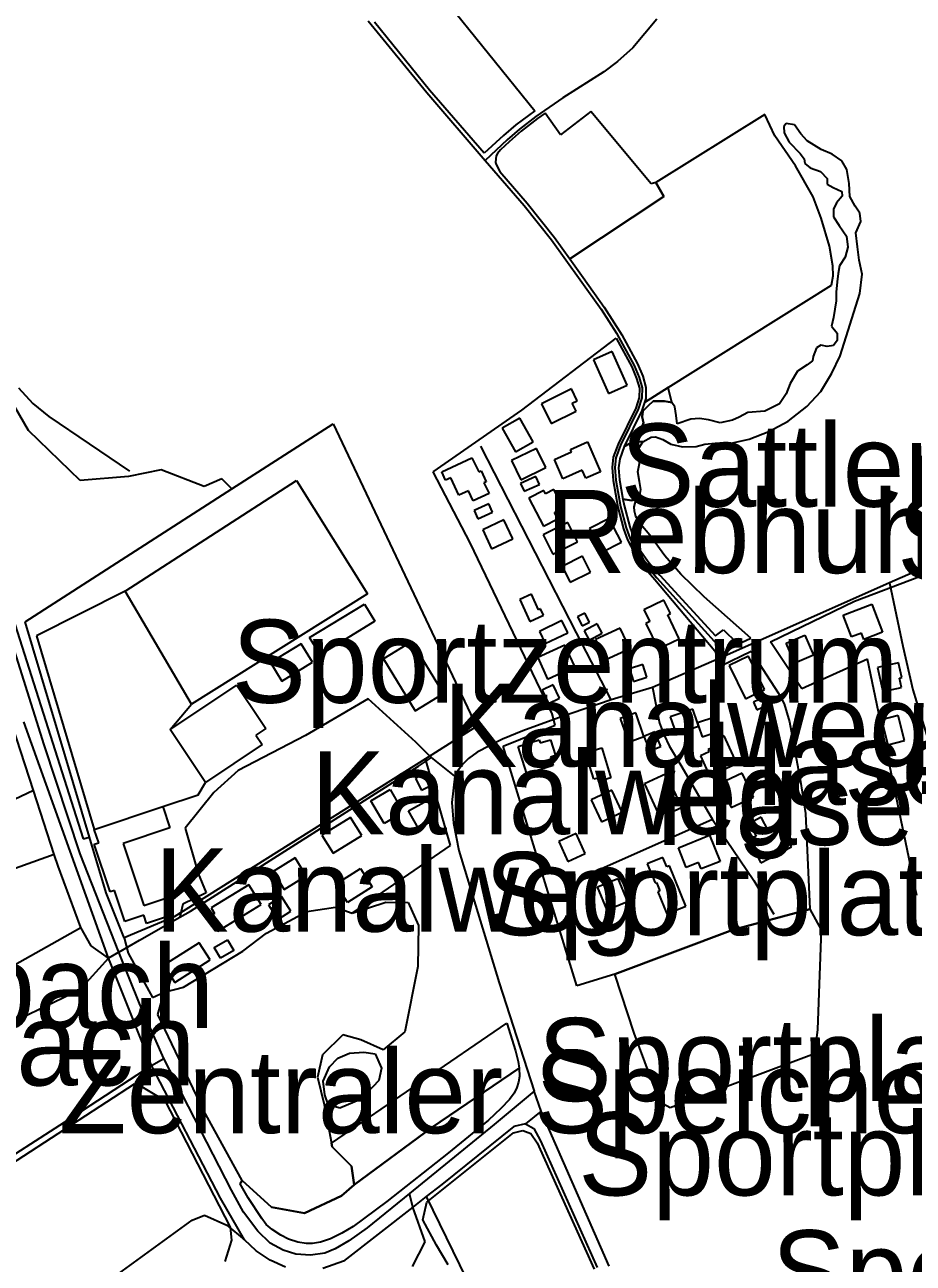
# Model space of a CAD drawing. Extents: x -3657 to 4700, y -7332 to 8131.
# Drawn here: x 2371 to 2836, y 590 to 1237 of the extents above; entities that cross this region are included whole.
import ezdxf

# ---------------------------------------------------------------- set-up
doc = ezdxf.new("R2010")
doc.units = 0
for name, color, linetype in [('OSM_BUILDING_DETACHED', 9, 'CONTINUOUS'), ('OSM_BUILDING_YES', 9, 'CONTINUOUS'), ('OSM_HIGHWAY_CYCLEWAY', 8, 'CONTINUOUS'), ('OSM_HIGHWAY_FOOTWAY', 8, 'CONTINUOUS'), ('OSM_HIGHWAY_PATH', 8, 'CONTINUOUS'), ('OSM_HIGHWAY_RESIDENTIAL', 8, 'CONTINUOUS'), ('OSM_HIGHWAY_SERVICE', 8, 'CONTINUOUS'), ('OSM_HIGHWAY_TRACK', 8, 'CONTINUOUS'), ('OSM_HIGHWAY_UNCLASSIFIED', 8, 'CONTINUOUS'), ('OSM_LABELS', 8, 'CONTINUOUS'), ('OSM_LANDUSE_FARMLAND', 3, 'CONTINUOUS'), ('OSM_LANDUSE_FOREST', 3, 'CONTINUOUS'), ('OSM_LANDUSE_GRASS', 3, 'CONTINUOUS'), ('OSM_LANDUSE_MEADOW', 3, 'CONTINUOUS'), ('OSM_LANDUSE_RESIDENTIAL', 3, 'CONTINUOUS'), ('OSM_LEISURE_PITCH', 3, 'CONTINUOUS'), ('OSM_LEISURE_SPORTS_CENTRE', 3, 'CONTINUOUS'), ('OSM_LEISURE_SWIMMING_POOL', 3, 'CONTINUOUS'), ('OSM_NATURAL_WATER', 4, 'CONTINUOUS'), ('OSM_WATERWAY_DRAIN', 4, 'CONTINUOUS')]:
    doc.layers.add(name, color=color, linetype=linetype)

msp = doc.modelspace()

# ---------------------------------------------------------------- linework, layer by layer
at = {"layer": 'OSM_BUILDING_DETACHED'}
for p, q in [((2678.432281, 1066.842377), (2668.640741, 1062.416819)), ((2668.640741, 1062.416819), (2676.581673, 1044.825782)), ((2686.373212, 1049.24022), (2678.432281, 1066.842377)), ((2676.581673, 1044.825782), (2686.373212, 1049.24022)), ((2657.18062, 1047.183114), (2641.450447, 1039.477306)), ((2660.191651, 1041.034035), (2657.18062, 1047.183114)), ((2641.450447, 1039.477306), (2646.55479, 1029.069461)), ((2646.55479, 1029.069461), (2659.728999, 1035.529886)), ((2657.643272, 1039.788652), (2660.191651, 1041.034035)), ((2659.728999, 1035.529886), (2657.643272, 1039.788652)), ((2630.164769, 1031.960529), (2620.919311, 1026.67877)), ((2637.233487, 1019.595653), (2630.164769, 1031.960529)), ((2620.919311, 1026.67877), (2627.988029, 1014.313894)), ((2638.970329, 1016.15973), (2625.856795, 1009.78826)), ((2627.988029, 1014.313894), (2637.233487, 1019.595653)), ((2643.839553, 1006.129947), (2638.970329, 1016.15973)), ((2656.725553, 1015.625994), (2665.508359, 1019.495578)), ((2665.508359, 1019.495578), (2672.387465, 1003.917168)), ((2589.360367, 1003.88381), (2605.181553, 1011.289392)), ((2605.181553, 1011.289392), (2608.685574, 1003.817093)), ((2625.856795, 1009.78826), (2630.726019, 999.769598)), ((2648.246125, 1010.422072), (2657.264049, 1014.39173)), ((2652.705788, 1000.303333), (2648.246125, 1010.422072)), ((2657.264049, 1014.39173), (2656.725553, 1015.625994)), ((2591.415756, 999.513849), (2589.360367, 1003.88381)), ((2608.685574, 1003.817093), (2609.959764, 1004.406426)), ((2609.959764, 1004.406426), (2612.614325, 998.746604)), ((2630.726019, 999.769598), (2643.839553, 1006.129947)), ((2662.853797, 1004.784489), (2652.705788, 1000.303333)), ((2664.727159, 1000.536843), (2662.853797, 1004.784489)), ((2672.387465, 1003.917168), (2664.727159, 1000.536843)), ((2594.062733, 1000.759232), (2591.415756, 999.513849)), ((2598.332785, 991.652368), (2594.062733, 1000.759232)), ((2612.614325, 998.746604), (2611.453903, 998.212869)), ((2611.453903, 998.212869), (2614.093295, 992.575286)), ((2603.376451, 994.02082), (2598.332785, 991.652368)), ((2605.864155, 988.716822), (2603.376451, 994.02082)), ((2614.093295, 992.575286), (2605.864155, 988.716822)), ((2642.792897, 994.098656), (2634.980902, 990.06228)), ((2634.980902, 990.06228), (2642.519857, 975.440148)), ((2643.680279, 992.375135), (2642.792897, 994.098656)), ((2648.018591, 994.610153), (2643.680279, 992.375135)), ((2652.948491, 985.03627), (2648.018591, 994.610153)), ((2648.412983, 982.701176), (2652.948491, 985.03627)), ((2621.874953, 978.809354), (2610.794055, 973.672148)), ((2626.49389, 968.846288), (2621.874953, 978.809354)), ((2655.246583, 977.419417), (2642.489519, 971.059067)), ((2642.519857, 975.440148), (2650.127071, 979.365328)), ((2650.127071, 979.365328), (2648.412983, 982.701176)), ((2660.297834, 967.289559), (2655.246583, 977.419417)), ((2676.983649, 979.598838), (2666.714288, 974.305959)), ((2683.384934, 967.200604), (2676.983649, 979.598838)), ((2610.794055, 973.672148), (2615.412992, 963.709083)), ((2642.489519, 971.059067), (2647.533185, 960.92921)), ((2666.714288, 974.305959), (2673.115574, 961.896606)), ((2615.412992, 963.709083), (2626.49389, 968.846288)), ((2647.533185, 960.92921), (2660.297834, 967.289559)), ((2673.115574, 961.896606), (2683.384934, 967.200604)), ((2663.035825, 959.750543), (2652.349318, 954.491023)), ((2667.116265, 951.455402), (2663.035825, 959.750543)), ((2652.349318, 954.491023), (2656.437343, 946.195882)), ((2656.437343, 946.195882), (2667.116265, 951.455402)), ((2636.315767, 939.935608), (2630.210276, 937.177973)), ((2639.994231, 931.785019), (2636.315767, 939.935608)), ((2630.210276, 937.177973), (2635.360125, 925.780493)), ((2641.093978, 932.285397), (2639.994231, 931.785019)), ((2642.557779, 929.027385), (2641.093978, 932.285397)), ((2705.54673, 936.933344), (2695.102927, 931.862856)), ((2695.102927, 931.862856), (2698.113958, 925.669298)), ((2708.990076, 929.839108), (2705.54673, 936.933344)), ((2635.360125, 925.780493), (2642.557779, 929.027385)), ((2698.113958, 925.669298), (2696.126829, 924.701903)), ((2707.51869, 929.127461), (2708.990076, 929.839108)), ((2713.555922, 916.706987), (2707.51869, 929.127461)), ((2696.126829, 924.701903), (2702.603959, 911.38075)), ((2653.669015, 913.37114), (2639.531579, 906.821758)), ((2658.87954, 902.129332), (2653.669015, 913.37114)), ((2702.603959, 911.38075), (2713.555922, 916.706987)), ((2639.531579, 906.821758), (2644.749688, 895.579951)), ((2644.749688, 895.579951), (2658.87954, 902.129332)), ((2736.999492, 866.02434), (2731.076027, 863.300064)), ((2731.076027, 863.300064), (2732.388139, 860.453474)), ((2743.666233, 851.535641), (2736.999492, 866.02434)), ((2729.202665, 857.640242), (2724.598897, 855.516419)), ((2724.598897, 855.516419), (2729.445368, 844.997379)), ((2732.388139, 860.453474), (2728.686922, 858.763311)), ((2728.686922, 858.763311), (2729.202665, 857.640242)), ((2729.445368, 844.997379), (2743.666233, 851.535641)), ((2706.714738, 846.120448), (2695.368383, 840.860928)), ((2713.116023, 832.332277), (2706.714738, 846.120448)), ((2746.411808, 846.454033), (2734.868258, 841.016601)), ((2752.29735, 833.944603), (2746.411808, 846.454033)), ((2678.356436, 837.647394), (2667.472734, 832.576906)), ((2683.741404, 826.083122), (2678.356436, 837.647394)), ((2695.368383, 840.860928), (2702.512946, 825.47155)), ((2734.868258, 841.016601), (2740.7538, 828.518291)), ((2667.472734, 832.576906), (2672.850118, 821.012633)), ((2707.571782, 825.160204), (2716.180145, 829.152102)), ((2714.428135, 832.93273), (2713.116023, 832.332277)), ((2716.180145, 829.152102), (2714.428135, 832.93273)), ((2740.7538, 828.518291), (2752.29735, 833.944603)), ((2672.850118, 821.012633), (2683.741404, 826.083122)), ((2702.512946, 825.47155), (2706.555464, 827.350744)), ((2706.555464, 827.350744), (2707.571782, 825.160204)), ((2756.46122, 823.436683), (2750.249546, 820.234269)), ((2760.003163, 816.575956), (2756.46122, 823.436683)), ((2750.249546, 820.234269), (2753.70806, 813.540334)), ((2766.123823, 819.733892), (2760.003163, 816.575956)), ((2772.22173, 807.913871), (2766.123823, 819.733892)), ((2659.660739, 814.874674), (2650.513879, 810.715983)), ((2650.513879, 810.715983), (2655.261752, 800.297019)), ((2664.401028, 804.455709), (2659.660739, 814.874674)), ((2713.070516, 807.457972), (2729.324017, 814.051831)), ((2729.324017, 814.051831), (2734.875843, 800.363736)), ((2753.70806, 813.540334), (2750.067519, 811.66114)), ((2750.067519, 811.66114), (2756.248855, 799.685447)), ((2655.261752, 800.297019), (2664.401028, 804.455709)), ((2717.234385, 797.216919), (2713.070516, 807.457972)), ((2756.248855, 799.685447), (2772.22173, 807.913871)), ((2723.688762, 799.841119), (2717.234385, 797.216919)), ((2725.091887, 796.394077), (2723.688762, 799.841119)), ((2734.875843, 800.363736), (2725.091887, 796.394077)), ((2670.809897, 787.053703), (2681.488819, 791.445902)), ((2681.488819, 791.445902), (2686.509732, 779.214461)), ((2675.830811, 774.83338), (2670.809897, 787.053703)), ((2686.509732, 779.214461), (2675.830811, 774.83338))]:
    msp.add_line(p, q, dxfattribs=at)
at = {"layer": 'OSM_BUILDING_YES'}
for p, q in [((2520.303846, 917.329679), (2548.988279, 934.820641)), ((2548.988279, 934.820641), (2554.487013, 925.802732)), ((2799.237582, 928.949549), (2814.224477, 934.753924)), ((2814.224477, 934.753924), (2819.89007, 920.15403)), ((2554.487013, 925.802732), (2525.802581, 908.31177)), ((2652.227967, 926.191915), (2640.418961, 920.532093)), ((2655.261752, 919.864923), (2652.227967, 926.191915)), ((2664.181078, 930.072618), (2660.411601, 928.160065)), ((2660.411601, 928.160065), (2662.770368, 923.512117)), ((2662.770368, 923.512117), (2666.54743, 925.42467)), ((2666.54743, 925.42467), (2664.181078, 930.072618)), ((2803.6214, 917.641025), (2799.237582, 928.949549)), ((2640.418961, 920.532093), (2643.452745, 914.205101)), ((2643.452745, 914.205101), (2655.261752, 919.864923)), ((2670.680962, 924.468393), (2663.763933, 920.743363)), ((2663.763933, 920.743363), (2666.372988, 915.906384)), ((2666.372988, 915.906384), (2673.290016, 919.642533)), ((2682.709917, 922.266734), (2669.831502, 916.284447)), ((2673.290016, 919.642533), (2670.680962, 924.468393)), ((2687.632233, 911.669857), (2682.709917, 922.266734)), ((2808.854679, 919.664772), (2803.6214, 917.641025)), ((2810.128868, 916.373403), (2808.854679, 919.664772)), ((2819.89007, 920.15403), (2810.128868, 916.373403)), ((2515.904858, 914.093907), (2499.840969, 904.197558)), ((2521.835907, 904.475545), (2515.904858, 914.093907)), ((2525.802581, 908.31177), (2520.303846, 917.329679)), ((2669.831502, 916.284447), (2674.753817, 905.68757)), ((2769.529247, 914.360774), (2779.199435, 918.486106)), ((2773.981325, 903.94181), (2769.529247, 914.360774)), ((2779.199435, 918.486106), (2783.651514, 908.078261)), ((2674.753817, 905.68757), (2687.632233, 911.669857)), ((2749.741387, 907.577884), (2739.676807, 902.696427)), ((2758.182892, 890.186997), (2749.741387, 907.577884)), ((2783.651514, 908.078261), (2773.981325, 903.94181)), ((2499.840969, 904.197558), (2505.772018, 894.568077)), ((2505.772018, 894.568077), (2521.835907, 904.475545)), ((2694.465832, 903.252401), (2687.45779, 900.939547)), ((2687.45779, 900.939547), (2689.657284, 894.29009)), ((2696.657742, 896.602945), (2694.465832, 903.252401)), ((2739.676807, 902.696427), (2748.118312, 885.30554)), ((2828.248146, 904.141961), (2817.182417, 901.74015)), ((2817.182417, 901.74015), (2819.927992, 889.086168)), ((2829.939481, 896.369435), (2828.248146, 904.141961)), ((2689.657284, 894.29009), (2696.657742, 896.602945)), ((2828.619785, 896.080328), (2829.939481, 896.369435)), ((2829.68161, 891.198871), (2828.619785, 896.080328)), ((2447.44751, 869.260112), (2482.184343, 892.455374)), ((2482.184343, 892.455374), (2494.569769, 873.90806)), ((2647.601446, 892.588808), (2641.860008, 889.90901)), ((2641.860008, 889.90901), (2645.121327, 882.90373)), ((2650.870348, 885.572408), (2647.601446, 892.588808)), ((2748.118312, 885.30554), (2758.182892, 890.186997)), ((2819.927992, 889.086168), (2829.68161, 891.198871)), ((2645.121327, 882.90373), (2650.870348, 885.572408)), ((2758.21323, 886.328533), (2752.320104, 883.637616)), ((2752.320104, 883.637616), (2754.147959, 879.623479)), ((2754.147959, 879.623479), (2760.04867, 882.314397)), ((2760.04867, 882.314397), (2758.21323, 886.328533)), ((2494.569769, 873.90806), (2497.368435, 869.716011)), ((2690.779784, 877.899958), (2682.588566, 874.986651)), ((2682.588566, 874.986651), (2686.957216, 862.710731)), ((2695.042251, 865.679635), (2690.779784, 877.899958)), ((2720.601886, 879.945945), (2708.868725, 875.898449)), ((2708.868725, 875.898449), (2711.940431, 867.002855)), ((2723.127512, 872.718274), (2720.601886, 879.945945)), ((2732.084761, 875.65382), (2723.127512, 872.718274)), ((2734.466282, 868.392792), (2732.084761, 875.65382)), ((2827.937184, 876.565619), (2819.215053, 874.308362)), ((2819.215053, 874.308362), (2822.590138, 861.231838)), ((2831.312269, 863.477976), (2827.937184, 876.565619)), ((2465.89292, 841.650412), (2447.44751, 869.260112)), ((2497.368435, 869.716011), (2492.264092, 866.302327)), ((2700.83678, 868.003609), (2695.042251, 865.679635)), ((2703.878149, 860.442354), (2700.83678, 868.003609)), ((2711.940431, 867.002855), (2723.673593, 871.05035)), ((2723.673593, 871.05035), (2723.127512, 872.718274)), ((2723.127512, 872.718274), (2723.673593, 871.05035)), ((2723.673593, 871.05035), (2725.509033, 865.457246)), ((2725.509033, 865.457246), (2734.466282, 868.392792)), ((2495.510242, 861.443109), (2465.89292, 841.650412)), ((2492.264092, 866.302327), (2495.510242, 861.443109)), ((2629.360816, 860.364518), (2640.381038, 863.867158)), ((2640.381038, 863.867158), (2640.889197, 862.277071)), ((2640.889197, 862.277071), (2646.183151, 863.956114)), ((2646.183151, 863.956114), (2648.814959, 855.683212)), ((2686.957216, 862.710731), (2695.042251, 865.679635)), ((2695.042251, 865.679635), (2698.08362, 858.11838)), ((2822.590138, 861.231838), (2831.312269, 863.477976)), ((2633.881155, 846.164926), (2629.360816, 860.364518)), ((2648.814959, 855.683212), (2646.190736, 854.84925)), ((2646.190736, 854.84925), (2647.571108, 850.523767)), ((2664.598224, 857.095387), (2673.062482, 859.686229)), ((2668.837937, 843.251619), (2664.598224, 857.095387)), ((2673.062482, 859.686229), (2677.855862, 844.052222)), ((2698.08362, 858.11838), (2703.878149, 860.442354)), ((2647.571108, 850.523767), (2633.881155, 846.164926)), ((2581.070551, 846.565228), (2575.602154, 843.685279)), ((2575.602154, 843.685279), (2578.848303, 837.513961)), ((2584.3167, 840.393909), (2581.070551, 846.565228)), ((2670.999509, 843.918788), (2668.837937, 843.251619)), ((2671.553175, 842.12855), (2670.999509, 843.918788)), ((2677.855862, 844.052222), (2671.553175, 842.12855)), ((2552.393702, 831.998692), (2562.458282, 837.847545)), ((2562.458282, 837.847545), (2567.828081, 828.596127)), ((2578.848303, 837.513961), (2584.3167, 840.393909)), ((2407.750439, 817.042975), (2443.564266, 829.007549)), ((2443.564266, 829.007549), (2447.280652, 817.876937)), ((2559.272809, 820.156433), (2552.393702, 831.998692)), ((2567.828081, 828.596127), (2564.10411, 826.438946)), ((2572.029873, 826.805889), (2581.768321, 832.165485)), ((2581.768321, 832.165485), (2586.895417, 822.84735)), ((2541.631351, 823.336607), (2526.705131, 814.08519)), ((2547.524478, 813.829441), (2541.631351, 823.336607)), ((2565.613418, 823.836985), (2559.272809, 820.156433)), ((2564.10411, 826.438946), (2565.613418, 823.836985)), ((2577.156968, 817.487754), (2572.029873, 826.805889)), ((2586.895417, 822.84735), (2577.156968, 817.487754)), ((2410.056116, 810.148889), (2407.750439, 817.042975)), ((2447.280652, 817.876937), (2422.805595, 809.69299)), ((2407.651841, 809.348286), (2410.056116, 810.148889)), ((2415.97958, 784.451742), (2407.651841, 809.348286)), ((2422.805595, 809.69299), (2433.636206, 777.290788)), ((2526.705131, 814.08519), (2532.590673, 804.578023)), ((2532.590673, 804.578023), (2547.524478, 813.829441)), ((2705.015818, 802.46532), (2696.817015, 799.118352)), ((2707.0257, 797.539384), (2705.015818, 802.46532)), ((2512.726969, 802.165093), (2501.206172, 795.026379)), ((2518.475991, 792.891437), (2512.726969, 802.165093)), ((2534.054475, 788.510356), (2546.872214, 796.627586)), ((2546.872214, 796.627586), (2552.970121, 786.998105)), ((2696.817015, 799.118352), (2700.920209, 789.08857)), ((2708.375735, 798.095359), (2707.0257, 797.539384)), ((2716.976514, 777.057279), (2708.375735, 798.095359)), ((2501.206172, 795.026379), (2506.94761, 785.752722)), ((2506.94761, 785.752722), (2518.475991, 792.891437)), ((2418.239749, 785.207867), (2415.97958, 784.451742)), ((2423.677808, 768.940049), (2418.239749, 785.207867)), ((2488.524953, 788.165652), (2468.896367, 776.034286)), ((2494.941407, 777.802285), (2488.524953, 788.165652)), ((2540.144797, 778.891995), (2534.054475, 788.510356)), ((2552.970121, 786.998105), (2540.144797, 778.891995)), ((2700.920209, 789.08857), (2701.633148, 789.377677)), ((2701.633148, 789.377677), (2703.453419, 784.92988)), ((2703.453419, 784.92988), (2702.429517, 784.518459)), ((2702.429517, 784.518459), (2707.124298, 773.032023)), ((2433.636206, 777.290788), (2445.627239, 781.304925)), ((2445.627239, 781.304925), (2448.585179, 772.453809)), ((2472.377635, 763.847322), (2494.941407, 777.802285)), ((2505.635498, 781.972095), (2498.832236, 777.635493)), ((2498.832236, 777.635493), (2503.70146, 770.007521)), ((2510.504722, 774.344123), (2505.635498, 781.972095)), ((2707.124298, 773.032023), (2716.976514, 777.057279)), ((2433.628622, 772.264778), (2423.677808, 768.940049)), ((2435.077254, 767.939295), (2433.628622, 772.264778)), ((2448.585179, 772.453809), (2435.077254, 767.939295)), ((2470.655962, 773.187696), (2467.720775, 771.375218)), ((2467.720775, 771.375218), (2472.377635, 763.847322)), ((2468.896367, 776.034286), (2470.655962, 773.187696)), ((2503.70146, 770.007521), (2510.504722, 774.344123)), ((2462.639186, 757.842796), (2444.140685, 746.156209)), ((2468.319948, 748.847126), (2462.639186, 757.842796)), ((2470.428428, 755.407627), (2477.413717, 759.466242)), ((2477.413717, 759.466242), (2480.659866, 753.873137)), ((2473.682162, 749.814522), (2470.428428, 755.407627)), ((2480.659866, 753.873137), (2473.682162, 749.814522)), ((2444.140685, 746.156209), (2449.813862, 737.171659)), ((2449.813862, 737.171659), (2468.319948, 748.847126))]:
    msp.add_line(p, q, dxfattribs=at)
at = {"layer": 'OSM_HIGHWAY_CYCLEWAY'}
for p, q in [((2415.221134, 749.725566), (2370.973386, 873.352085)), ((2417.906033, 743.076109), (2415.221134, 749.725566)), ((2437.602879, 693.672203), (2417.906033, 743.076109)), ((2473.765591, 624.353286), (2437.602879, 693.672203)), ((2641.382187, 669.932087), (2633.145462, 663.227033)), ((2627.047555, 661.892693), (2589.38312, 631.50312)), ((2633.145462, 663.227033), (2627.047555, 661.892693)), ((2633.145462, 663.227033), (2637.529281, 660.836342)), ((2637.529281, 660.836342), (2641.086393, 654.375916)), ((2641.086393, 654.375916), (2670.635455, 588.226055)), ((2589.38312, 631.50312), (2581.298084, 625.209487)), ((2486.287537, 602.681395), (2473.765591, 624.353286)), ((2581.298084, 625.209487), (2574.221782, 619.705338)), ((2574.221782, 619.705338), (2537.937719, 591.495185)), ((2492.355106, 596.888139), (2486.287537, 602.681395)), ((2499.613435, 592.006682), (2492.355106, 596.888139)), ((2507.7819, 588.337249), (2499.613435, 592.006682)), ((2537.937719, 591.495185), (2527.296719, 587.747916))]:
    msp.add_line(p, q, dxfattribs=at)
at = {"layer": 'OSM_HIGHWAY_FOOTWAY'}
for p, q in [((2455.244336, 817.754622), (2462.077936, 794.1257)), ((2462.077936, 794.1257), (2466.173545, 783.984723)), ((2466.173545, 783.984723), (2454.099083, 777.969077)), ((2454.099083, 777.969077), (2452.51393, 771.186187))]:
    msp.add_line(p, q, dxfattribs=at)
at = {"layer": 'OSM_HIGHWAY_PATH'}
for p, q in [((2581.298084, 625.209487), (2625.386558, 535.130477)), ((2458.953138, 612.922448), (2465.316501, 615.557767)), ((2465.316501, 615.557767), (2477.072416, 610.298247)), ((2389.919371, 562.851372), (2458.953138, 612.922448)), ((2477.072416, 610.298247), (2486.287537, 602.681395))]:
    msp.add_line(p, q, dxfattribs=at)
at = {"layer": 'OSM_HIGHWAY_RESIDENTIAL'}
for p, q in [((2659.804844, 919.70925), (2609.754983, 1017.371754)), ((2868.726417, 965.721711), (2823.462351, 945.840058)), ((2823.462351, 945.840058), (2738.410202, 908.1005)), ((2823.462351, 945.840058), (2830.402133, 912.826284)), ((2677.924122, 884.693968), (2659.804844, 919.70925)), ((2830.402133, 912.826284), (2835.59749, 889.964607)), ((2738.410202, 908.1005), (2699.608097, 891.243349)), ((2699.608097, 891.243349), (2677.924122, 884.693968)), ((2699.608097, 891.243349), (2703.248639, 872.551482)), ((2835.59749, 889.964607), (2852.108862, 835.890515)), ((2677.924122, 884.693968), (2650.49871, 875.309116)), ((2650.49871, 875.309116), (2631.734752, 868.526226)), ((2631.734752, 868.526226), (2621.063415, 864.200743)), ((2703.248639, 872.551482), (2705.584653, 866.268969)), ((2621.063415, 864.200743), (2607.934713, 857.428972)), ((2705.584653, 866.268969), (2708.29989, 860.742581)), ((2708.29989, 860.742581), (2714.830111, 849.778761)), ((2577.149384, 850.123465), (2584.02849, 854.560143)), ((2596.156044, 844.964021), (2584.02849, 854.560143)), ((2603.300607, 854.159841), (2600.509525, 851.357729)), ((2607.934713, 857.428972), (2603.300607, 854.159841)), ((2458.050587, 774.433079), (2577.149384, 850.123465)), ((2598.112835, 848.144196), (2596.156044, 844.964021)), ((2600.509525, 851.357729), (2598.112835, 848.144196)), ((2714.830111, 849.778761), (2730.962261, 822.169061)), ((2596.156044, 844.964021), (2594.684659, 831.086894)), ((2594.684659, 831.086894), (2595.549287, 820.345464)), ((2730.962261, 822.169061), (2670.91608, 795.682429)), ((2730.962261, 822.169061), (2752.5173, 790.445148)), ((2595.549287, 820.345464), (2598.249356, 806.090274)), ((2598.249356, 806.090274), (2619.440341, 736.838074)), ((2752.5173, 790.445148), (2762.915596, 772.842991)), ((2619.440341, 736.838074), (2637.703724, 680.273215))]:
    msp.add_line(p, q, dxfattribs=at)
at = {"layer": 'OSM_HIGHWAY_SERVICE'}
for p, q in [((2550.891979, 885.31666), (2518.149859, 866.068818)), ((2575.784181, 862.73297), (2550.891979, 885.31666)), ((2518.149859, 866.068818), (2482.882114, 847.83285)), ((2581.411851, 857.150985), (2575.784181, 862.73297)), ((2584.02849, 854.560143), (2581.411851, 857.150985)), ((2482.882114, 847.83285), (2470.223648, 836.313055)), ((2470.223648, 836.313055), (2455.244336, 817.754622)), ((2434.174703, 691.448305), (2437.602879, 693.672203)), ((2437.602879, 693.672203), (2444.125516, 697.430592)), ((2397.519001, 667.608113), (2434.174703, 691.448305)), ((2304.03293, 607.38494), (2397.519001, 667.608113)), ((2574.221782, 619.705338), (2572.575954, 626.844053)), ((2580.714081, 601.536087), (2574.221782, 619.705338)), ((2574.009417, 588.726432), (2580.714081, 601.536087))]:
    msp.add_line(p, q, dxfattribs=at)
at = {"layer": 'OSM_HIGHWAY_TRACK'}
for p, q in [((2701.7545, 1240.317582), (2689.247723, 1225.47306)), ((2689.247723, 1225.47306), (2681.314376, 1218.356584)), ((2681.314376, 1218.356584), (2674.192567, 1212.863555)), ((2674.192567, 1212.863555), (2652.728542, 1199.331132)), ((2652.728542, 1199.331132), (2638.538014, 1189.623815)), ((2638.538014, 1189.623815), (2629.990326, 1183.007717)), ((2629.990326, 1183.007717), (2623.642132, 1177.370134)), ((2623.642132, 1177.370134), (2612.144089, 1166.595346)), ((2368.023031, 1047.70573), (2375.554401, 1039.566262)), ((2375.554401, 1039.566262), (2383.889724, 1032.850088)), ((2383.889724, 1032.850088), (2426.203434, 1004.172917)), ((2375.918455, 837.425005), (2358.223907, 891.599173)), ((2375.918455, 837.425005), (2339.118648, 820.123074)), ((2386.840079, 803.955332), (2375.918455, 837.425005)), ((2386.840079, 803.955332), (2362.000968, 795.081977)), ((2388.812039, 797.928567), (2386.840079, 803.955332)), ((2400.719644, 765.748755), (2388.812039, 797.928567)), ((2350.57877, 737.660916), (2400.719644, 765.748755)), ((2406.150118, 756.20823), (2400.719644, 765.748755)), ((2415.221134, 749.725566), (2406.150118, 756.20823)), ((2420.560595, 752.872382), (2415.221134, 749.725566)), ((2415.221134, 749.725566), (2400.059796, 733.024088)), ((2400.059796, 733.024088), (2349.509361, 709.005984))]:
    msp.add_line(p, q, dxfattribs=at)
at = {"layer": 'OSM_HIGHWAY_UNCLASSIFIED'}
for p, q in [((2550.998161, 1239.516979), (2581.518034, 1202.077647)), ((2581.518034, 1202.077647), (2612.144089, 1166.595346)), ((2612.144089, 1166.595346), (2632.455276, 1143.066499)), ((2632.455276, 1143.066499), (2646.706479, 1125.130758)), ((2646.706479, 1125.130758), (2661.700959, 1104.203873)), ((2661.700959, 1104.203873), (2672.698428, 1088.870092)), ((2672.698428, 1088.870092), (2680.715204, 1076.271707)), ((2680.715204, 1076.271707), (2689.968247, 1059.403437)), ((2689.968247, 1059.403437), (2692.600055, 1053.143162)), ((2692.600055, 1053.143162), (2694.116947, 1047.750208)), ((2694.033518, 1042.557405), (2692.122234, 1036.641835)), ((2694.116947, 1047.750208), (2694.033518, 1042.557405)), ((2692.122234, 1036.641835), (2682.869191, 1017.883251)), ((2682.869191, 1017.883251), (2680.464917, 1011.144839)), ((2680.464917, 1011.144839), (2679.85816, 1006.085469)), ((2679.85816, 1006.085469), (2680.373903, 999.536088)), ((2680.373903, 999.536088), (2682.778177, 985.814634)), ((2682.778177, 985.814634), (2685.743702, 974.628425)), ((2685.743702, 974.628425), (2687.844598, 968.901886)), ((2687.844598, 968.901886), (2691.303112, 962.174593)), ((2691.303112, 962.174593), (2696.058569, 955.380583)), ((2696.058569, 955.380583), (2701.815175, 948.519856)), ((2701.815175, 948.519856), (2738.410202, 908.1005)), ((2381.584048, 861.331914), (2355.812048, 942.715481)), ((2400.294914, 804.355633), (2381.584048, 861.331914)), ((2420.560595, 752.872382), (2400.294914, 804.355633)), ((2431.436712, 759.232732), (2452.51393, 771.186187)), ((2452.51393, 771.186187), (2458.050587, 774.433079)), ((2420.560595, 752.872382), (2431.436712, 759.232732)), ((2431.307776, 726.163361), (2420.560595, 752.872382)), ((2444.125516, 697.430592), (2431.307776, 726.163361)), ((2479.507028, 628.545335), (2444.125516, 697.430592)), ((2637.703724, 680.273215), (2616.785779, 662.83785)), ((2641.382187, 669.932087), (2637.703724, 680.273215)), ((2676.930558, 588.948822), (2641.382187, 669.932087)), ((2616.785779, 662.83785), (2572.575954, 626.844053)), ((2485.733871, 617.158974), (2479.507028, 628.545335)), ((2572.575954, 626.844053), (2550.323144, 608.941669)), ((2493.159059, 607.240387), (2485.733871, 617.158974)), ((2550.323144, 608.941669), (2540.819814, 602.169898)), ((2499.727202, 600.980113), (2493.159059, 607.240387)), ((2540.819814, 602.169898), (2533.728343, 597.911133)), ((2506.401528, 597.31068), (2499.727202, 600.980113)), ((2513.106192, 595.12014), (2506.401528, 597.31068)), ((2528.275115, 595.609398), (2520.705822, 594.575285)), ((2533.728343, 597.911133), (2528.275115, 595.609398)), ((2520.705822, 594.575285), (2513.106192, 595.12014))]:
    msp.add_line(p, q, dxfattribs=at)
at = {"layer": 'OSM_LANDUSE_FARMLAND'}
for p, q in [((2583.103186, 1260.599537), (2637.999518, 1192.5816)), ((2583.04251, 1203.356389), (2554.160882, 1238.794212)), ((2611.56767, 1170.309257), (2583.04251, 1203.356389)), ((2637.999518, 1192.5816), (2628.116964, 1185.264974)), ((2643.429992, 1191.225022), (2639.387474, 1188.456269)), ((2651.408845, 1180.016574), (2643.429992, 1191.225022)), ((2667.374136, 1192.214657), (2651.408845, 1180.016574)), ((2698.910327, 1154.286068), (2667.374136, 1192.214657)), ((2758.258737, 1190.635689), (2701.291848, 1155.042193)), ((2763.492015, 1179.505077), (2758.258737, 1190.635689)), ((2628.116964, 1185.264974), (2621.662588, 1179.538435)), ((2639.387474, 1188.456269), (2630.915631, 1181.895768)), ((2621.662588, 1179.538435), (2611.56767, 1170.309257)), ((2630.915631, 1181.895768), (2624.612943, 1176.302663)), ((2774.330211, 1163.793234), (2763.492015, 1179.505077)), ((2620.08502, 1172.066136), (2618.454361, 1170.253659)), ((2624.612943, 1176.302663), (2620.08502, 1172.066136)), ((2617.582148, 1167.451547), (2617.536641, 1165.572353)), ((2617.536641, 1165.572353), (2617.885526, 1164.393686)), ((2617.786928, 1169.074993), (2617.582148, 1167.451547)), ((2618.454361, 1170.253659), (2617.786928, 1169.074993)), ((2617.885526, 1164.393686), (2619.781641, 1160.80209)), ((2619.781641, 1160.80209), (2633.987337, 1144.334122)), ((2783.636345, 1147.569894), (2774.330211, 1163.793234)), ((2701.291848, 1155.042193), (2698.910327, 1154.286068)), ((2705.569484, 1147.725567), (2701.291848, 1155.042193)), ((2701.291848, 1155.042193), (2705.569484, 1147.725567)), ((2656.308407, 1115.156573), (2705.569484, 1147.725567)), ((2705.569484, 1147.725567), (2656.308407, 1115.156573)), ((2787.701616, 1136.383684), (2783.636345, 1147.569894)), ((2633.987337, 1144.334122), (2648.299216, 1126.331663)), ((2792.176448, 1121.739313), (2787.701616, 1136.383684)), ((2648.299216, 1126.331663), (2656.308407, 1115.156573)), ((2793.807107, 1111.564977), (2792.176448, 1121.739313)), ((2656.308407, 1115.156573), (2663.324034, 1105.3603)), ((2794.011888, 1106.283218), (2793.807107, 1111.564977)), ((2663.324034, 1105.3603), (2674.351841, 1089.982042)), ((2707.685549, 1047.905881), (2793.192766, 1101.40176)), ((2793.192766, 1101.40176), (2794.011888, 1106.283218)), ((2674.351841, 1089.982042), (2683.483532, 1075.504462)), ((2683.483532, 1075.504462), (2691.765764, 1060.270757)), ((2691.765764, 1060.270757), (2694.488586, 1053.799212)), ((2694.488586, 1053.799212), (2696.111661, 1048.005957)), ((2695.368383, 1040.200073), (2707.685549, 1047.905881)), ((2696.020647, 1042.223821), (2695.368383, 1040.200073)), ((2696.111661, 1048.005957), (2696.020647, 1042.223821)), ((2531.809474, 653.163892), (2623.331169, 715.855591)), ((2623.331169, 715.855591), (2627.859093, 701.355773)), ((2627.859093, 701.355773), (2629.383569, 695.873863)), ((2629.383569, 695.873863), (2629.846222, 692.260028)), ((2629.846222, 692.260028), (2584.278778, 661.347838)), ((2584.278778, 661.347838), (2629.846222, 692.260028)), ((2629.990326, 688.034621), (2629.542843, 684.943402)), ((2629.846222, 692.260028), (2629.990326, 688.034621)), ((2628.723721, 682.196887), (2627.244751, 679.294699)), ((2629.542843, 684.943402), (2628.723721, 682.196887)), ((2624.802555, 676.036688), (2620.327723, 671.255306)), ((2627.244751, 679.294699), (2624.802555, 676.036688)), ((2620.327723, 671.255306), (2613.873346, 665.106227)), ((2584.278778, 661.347838), (2543.535051, 631.458642)), ((2543.535051, 631.458642), (2584.278778, 661.347838)), ((2613.873346, 665.106227), (2592.864388, 648.071164)), ((2532.173528, 651.251339), (2531.809474, 653.163892)), ((2542.238108, 641.188198), (2532.173528, 651.251339)), ((2592.864388, 648.071164), (2560.622843, 622.74096)), ((2543.535051, 631.458642), (2542.238108, 641.188198)), ((2483.981861, 631.9479), (2485.104361, 633.727019)), ((2488.259497, 624.631274), (2483.981861, 631.9479)), ((2485.104361, 633.727019), (2500.364297, 619.772055)), ((2537.042752, 625.609789), (2543.535051, 631.458642)), ((2495.373722, 613.74529), (2488.259497, 624.631274)), ((2517.565855, 616.525163), (2537.042752, 625.609789)), ((2560.622843, 622.74096), (2543.026892, 609.619958)), ((2500.364297, 619.772055), (2517.565855, 616.525163)), ((2497.611138, 610.598474), (2495.373722, 613.74529)), ((2500.713182, 607.996512), (2497.611138, 610.598474)), ((2543.026892, 609.619958), (2537.179273, 606.117318)), ((2505.241106, 605.105444), (2500.713182, 607.996512)), ((2509.207779, 602.970502), (2505.241106, 605.105444)), ((2514.19077, 601.335936), (2509.207779, 602.970502)), ((2531.22547, 603.215131), (2526.037699, 601.380414)), ((2537.179273, 606.117318), (2531.22547, 603.215131)), ((2518.513913, 600.779962), (2514.19077, 601.335936)), ((2521.866245, 600.668767), (2518.513913, 600.779962)), ((2526.037699, 601.380414), (2521.866245, 600.668767))]:
    msp.add_line(p, q, dxfattribs=at)
at = {"layer": 'OSM_LANDUSE_FOREST'}
for p, q in [((2769.445817, 1185.954383), (2768.224719, 1184.330937)), ((2768.224719, 1184.330937), (2768.4295, 1181.072925)), ((2773.715869, 1185.14266), (2769.445817, 1185.954383)), ((2777.174384, 1180.461353), (2773.715869, 1185.14266)), ((2768.4295, 1181.072925), (2771.068892, 1176.191468)), ((2780.428118, 1176.80304), (2777.174384, 1180.461353)), ((2771.068892, 1176.191468), (2776.764823, 1170.298137)), ((2787.754707, 1172.333004), (2780.428118, 1176.80304)), ((2793.450638, 1169.886716), (2787.754707, 1172.333004)), ((2776.764823, 1170.298137), (2778.805043, 1167.451547)), ((2778.805043, 1167.451547), (2779.207019, 1165.005259)), ((2779.207019, 1165.005259), (2782.058777, 1162.77024)), ((2798.532227, 1166.428554), (2793.450638, 1169.886716)), ((2801.126113, 1161.802845), (2798.532227, 1166.428554)), ((2782.058777, 1162.77024), (2787.345146, 1160.735373)), ((2787.345146, 1160.735373), (2790.803661, 1157.07706)), ((2802.400302, 1154.630772), (2801.126113, 1161.802845)), ((2790.803661, 1157.07706), (2790.803661, 1154.23047)), ((2790.803661, 1154.23047), (2794.057395, 1152.395754)), ((2794.057395, 1152.395754), (2798.532227, 1150.360887)), ((2802.809863, 1147.725567), (2802.400302, 1154.630772)), ((2798.737007, 1147.925718), (2795.688054, 1144.467556)), ((2798.532227, 1150.360887), (2798.737007, 1147.925718)), ((2805.449256, 1142.632839), (2802.809863, 1147.725567)), ((2795.688054, 1144.467556), (2794.262175, 1141.209544)), ((2794.262175, 1141.209544), (2794.262175, 1137.13981)), ((2807.891452, 1138.974526), (2805.449256, 1142.632839)), ((2808.452702, 1134.749119), (2807.891452, 1138.974526)), ((2794.262175, 1137.13981), (2797.113933, 1132.669774)), ((2797.113933, 1132.669774), (2800.974423, 1126.976594)), ((2805.805725, 1128.855788), (2808.452702, 1134.749119)), ((2800.974423, 1126.976594), (2801.740454, 1121.327891)), ((2806.822043, 1121.539162), (2805.805725, 1128.855788)), ((2801.740454, 1121.327891), (2800.314575, 1116.046132)), ((2807.686672, 1114.56724), (2806.822043, 1121.539162)), ((2800.314575, 1116.046132), (2797.265622, 1111.564977)), ((2809.11255, 1107.250614), (2807.686672, 1114.56724)), ((2796.65128, 1107.495242), (2796.09003, 1103.180879)), ((2797.265622, 1111.564977), (2796.65128, 1107.495242)), ((2808.043141, 1097.131875), (2809.11255, 1107.250614)), ((2796.09003, 1103.180879), (2795.634963, 1097.732328)), ((2795.634963, 1097.732328), (2795.634963, 1093.262292)), ((2797.720689, 1064.529523), (2808.043141, 1097.131875)), ((2795.634963, 1093.262292), (2794.209084, 1084.511251)), ((2794.209084, 1084.511251), (2793.192766, 1080.041215)), ((2793.192766, 1080.041215), (2796.044523, 1076.382902)), ((2796.044523, 1076.382902), (2796.044523, 1072.513319)), ((2785.312511, 1068.599257), (2783.636345, 1064.173699)), ((2787.549927, 1070.022552), (2785.312511, 1068.599257)), ((2790.95535, 1069.466578), (2787.549927, 1070.022552)), ((2794.209084, 1069.866879), (2790.95535, 1069.466578)), ((2796.044523, 1072.513319), (2794.209084, 1069.866879)), ((2373.385245, 1025.466745), (2351.76953, 1062.639209)), ((2783.226784, 1061.938681), (2780.428118, 1059.859336)), ((2783.636345, 1064.173699), (2783.226784, 1061.938681)), ((2793.397546, 1055.433778), (2797.720689, 1064.529523)), ((2775.293437, 1056.445652), (2771.478453, 1050.096421)), ((2780.428118, 1059.859336), (2775.293437, 1056.445652)), ((2787.496836, 1045.871014), (2793.397546, 1055.433778)), ((2771.478453, 1050.096421), (2769.392726, 1044.64787)), ((2769.392726, 1044.64787), (2765.934212, 1039.366111)), ((2780.223337, 1038.087369), (2787.496836, 1045.871014)), ((2694.579599, 1035.6522), (2694.177623, 1032.59434)), ((2697.431357, 1038.49879), (2694.579599, 1035.6522)), ((2699.873553, 1040.733809), (2697.431357, 1038.49879)), ((2705.76668, 1040.733809), (2699.873553, 1040.733809)), ((2709.634755, 1040.122236), (2705.76668, 1040.733809)), ((2711.265414, 1037.887218), (2709.634755, 1040.122236)), ((2711.872171, 1033.417182), (2711.265414, 1037.887218)), ((2758.258737, 1035.6522), (2749.460762, 1034.884955)), ((2765.934212, 1039.366111), (2758.258737, 1035.6522)), ((2770.409044, 1030.414919), (2780.223337, 1038.087369)), ((2694.78438, 1029.547599), (2693.768062, 1026.500858)), ((2694.177623, 1032.59434), (2694.78438, 1029.547599)), ((2712.486513, 1028.936027), (2711.872171, 1033.417182)), ((2719.555231, 1031.426793), (2712.486513, 1028.936027)), ((2724.07557, 1031.782617), (2719.555231, 1031.426793)), ((2728.906871, 1031.026491), (2724.07557, 1031.782617)), ((2734.860674, 1029.547599), (2728.906871, 1031.026491)), ((2741.322635, 1030.815221), (2734.860674, 1029.547599)), ((2744.826656, 1032.394189), (2741.322635, 1030.815221)), ((2749.460762, 1034.884955), (2744.826656, 1032.394189)), ((2760.443062, 1024.92189), (2770.409044, 1030.414919)), ((2400.340421, 999.324818), (2373.385245, 1025.466745)), ((2692.137403, 1023.854419), (2691.735426, 1020.807678)), ((2693.768062, 1026.500858), (2692.137403, 1023.854419)), ((2750.067519, 1021.052306), (2760.443062, 1024.92189)), ((2684.704631, 1017.104887), (2682.414123, 1010.688939)), ((2687.662571, 1018.77281), (2684.704631, 1017.104887)), ((2690.461237, 1017.193843), (2687.662571, 1018.77281)), ((2691.46997, 1014.84763), (2690.461237, 1017.193843)), ((2691.735426, 1020.807678), (2692.751744, 1019.784684)), ((2692.751744, 1019.784684), (2694.579599, 1019.584533)), ((2694.579599, 1019.584533), (2698.857236, 1022.019702)), ((2698.857236, 1022.019702), (2701.094652, 1022.230973)), ((2701.094652, 1022.230973), (2704.955142, 1020.807678)), ((2704.955142, 1020.807678), (2709.225194, 1018.361389)), ((2709.225194, 1018.361389), (2715.330686, 1016.938094)), ((2715.330686, 1016.938094), (2722.399404, 1017.193843)), ((2722.399404, 1017.193843), (2726.874236, 1018.416987)), ((2726.874236, 1018.416987), (2732.365386, 1018.817288)), ((2732.365386, 1018.817288), (2740.708293, 1018.817288)), ((2740.708293, 1018.817288), (2750.067519, 1021.052306)), ((2682.414123, 1010.688939), (2681.860458, 1006.040991)), ((2692.296676, 1012.923957), (2691.46997, 1014.84763)), ((2692.698653, 1008.242651), (2692.296676, 1012.923957)), ((2442.638962, 1005.017998), (2425.558755, 1001.415282)), ((2465.179981, 996.189121), (2442.638962, 1005.017998)), ((2681.860458, 1006.040991), (2682.353448, 999.791837)), ((2691.940207, 1003.917168), (2692.698653, 1008.242651)), ((2692.698653, 998.891158), (2691.940207, 1003.917168)), ((2425.558755, 1001.415282), (2400.340421, 999.324818)), ((2474.470946, 1000.247736), (2465.179981, 996.189121)), ((2479.635964, 994.965977), (2474.470946, 1000.247736)), ((2682.353448, 999.791837), (2684.128212, 989.673098)), ((2693.51019, 994.610153), (2692.698653, 998.891158)), ((2343.858937, 994.054178), (2401.849728, 812.161517)), ((2371.678741, 925.580342), (2479.635964, 994.965977)), ((2691.075578, 989.528545), (2692.903433, 991.563412)), ((2692.903433, 991.563412), (2693.51019, 994.610153)), ((2684.128212, 989.673098), (2688.678888, 988.872495)), ((2688.678888, 988.872495), (2691.075578, 989.528545)), ((2405.232398, 813.051077), (2371.678741, 925.580342)), ((2401.849728, 812.161517), (2405.232398, 813.051077)), ((2518.862798, 774.266286), (2533.796603, 776.534663)), ((2533.796603, 776.534663), (2542.56424, 773.287771)), ((2542.56424, 773.287771), (2560.09193, 779.136624)), ((2560.09193, 779.136624), (2571.779585, 778.814159)), ((2571.779585, 778.814159), (2577.293489, 766.805107)), ((2497.770411, 762.902165), (2518.862798, 774.266286)), ((2741.489493, 764.592328), (2781.747814, 775.433833)), ((2781.747814, 775.433833), (2787.701616, 764.581208)), ((2577.293489, 766.805107), (2576.967357, 745.377844)), ((2679.880913, 741.385946), (2741.489493, 764.592328)), ((2787.701616, 764.581208), (2785.873761, 712.508624)), ((2485.430493, 753.495074), (2497.770411, 762.902165)), ((2454.34937, 734.692012), (2485.430493, 753.495074)), ((2576.967357, 745.377844), (2570.156511, 711.296599)), ((2690.006169, 710.540474), (2679.880913, 741.385946)), ((2440.962796, 720.392344), (2444.208945, 732.067812)), ((2444.208945, 732.067812), (2454.34937, 734.692012)), ((2464.982785, 670.07664), (2440.962796, 720.392344)), ((2785.873761, 712.508624), (2784.243102, 699.899119)), ((2537.695016, 709.673153), (2526.978172, 699.287547)), ((2547.107333, 707.082312), (2537.695016, 709.673153)), ((2558.794987, 701.889509), (2547.107333, 707.082312)), ((2570.156511, 711.296599), (2558.794987, 701.889509)), ((2703.430666, 674.535557), (2690.006169, 710.540474)), ((2526.978172, 699.287547), (2524.384286, 687.61208)), ((2784.243102, 699.899119), (2708.770127, 671.62225)), ((2524.384286, 687.61208), (2527.956568, 673.323532)), ((2527.956568, 673.323532), (2531.809474, 653.163892)), ((2708.770127, 671.62225), (2703.430666, 674.535557)), ((2485.104361, 633.727019), (2464.982785, 670.07664)), ((2581.624216, 622.396255), (2626.888282, 658.501248)), ((2626.888282, 658.501248), (2631.772675, 659.746631)), ((2631.772675, 659.746631), (2635.883453, 658.167663)), ((2635.883453, 658.167663), (2639.29646, 653.319565)), ((2531.809474, 653.163892), (2532.173528, 651.251339)), ((2532.173528, 651.251339), (2542.238108, 641.188198)), ((2639.29646, 653.319565), (2669.01238, 587.303137)), ((2542.238108, 641.188198), (2543.535051, 631.458642)), ((2500.364297, 619.772055), (2485.104361, 633.727019)), ((2543.535051, 631.458642), (2537.042752, 625.609789)), ((2537.042752, 625.609789), (2517.565855, 616.525163)), ((2579.538489, 613.111479), (2581.624216, 622.396255)), ((2517.565855, 616.525163), (2500.364297, 619.772055)), ((2586.660299, 599.890402), (2579.538489, 613.111479)), ((2592.76579, 589.515916), (2586.660299, 599.890402))]:
    msp.add_line(p, q, dxfattribs=at)
at = {"layer": 'OSM_LANDUSE_GRASS'}
for p, q in [((2423.852251, 941.559053), (2377.549114, 918.252597)), ((2458.634591, 882.44783), (2423.852251, 941.559053)), ((2377.549114, 918.252597), (2407.750439, 817.042975)), ((2447.44751, 869.260112), (2458.634591, 882.44783)), ((2465.89292, 841.650412), (2447.44751, 869.260112)), ((2461.994507, 835.167748), (2465.89292, 841.650412)), ((2443.564266, 829.007549), (2461.994507, 835.167748)), ((2407.750439, 817.042975), (2443.564266, 829.007549))]:
    msp.add_line(p, q, dxfattribs=at)
at = {"layer": 'OSM_LANDUSE_MEADOW'}
for p, q in [((2707.685549, 1047.905881), (2695.368383, 1040.200073)), ((2709.634755, 1040.122236), (2707.685549, 1047.905881)), ((2693.972842, 1035.88571), (2684.704631, 1017.104887)), ((2695.368383, 1040.200073), (2693.972842, 1035.88571)), ((2694.177623, 1032.59434), (2694.579599, 1035.6522)), ((2694.579599, 1035.6522), (2697.431357, 1038.49879)), ((2697.431357, 1038.49879), (2699.873553, 1040.733809)), ((2699.873553, 1040.733809), (2705.76668, 1040.733809)), ((2705.76668, 1040.733809), (2709.634755, 1040.122236)), ((2693.768062, 1026.500858), (2694.78438, 1029.547599)), ((2694.78438, 1029.547599), (2694.177623, 1032.59434)), ((2691.735426, 1020.807678), (2692.137403, 1023.854419)), ((2692.137403, 1023.854419), (2693.768062, 1026.500858)), ((2684.704631, 1017.104887), (2687.662571, 1018.77281)), ((2687.662571, 1018.77281), (2690.461237, 1017.193843)), ((2690.461237, 1017.193843), (2691.46997, 1014.84763)), ((2691.46997, 1014.84763), (2694.579599, 1019.584533)), ((2692.751744, 1019.784684), (2691.735426, 1020.807678)), ((2694.579599, 1019.584533), (2692.751744, 1019.784684)), ((2684.128212, 989.673098), (2684.727384, 986.237175)), ((2688.678888, 988.872495), (2684.128212, 989.673098)), ((2684.727384, 986.237175), (2687.647402, 975.228877)), ((2691.075578, 989.528545), (2688.678888, 988.872495)), ((2690.05926, 985.570005), (2691.075578, 989.528545)), ((2690.104767, 983.379465), (2690.05926, 985.570005)), ((2690.870798, 980.488397), (2690.104767, 983.379465)), ((2693.419177, 976.418663), (2690.870798, 980.488397)), ((2687.647402, 975.228877), (2689.672453, 969.702489)), ((2698.098789, 970.825558), (2693.419177, 976.418663)), ((2705.925954, 960.03965), (2698.098789, 970.825558)), ((2689.672453, 969.702489), (2693.0172, 963.208706)), ((2693.0172, 963.208706), (2697.643722, 956.592608)), ((2714.367459, 950.488006), (2705.925954, 960.03965)), ((2697.643722, 956.592608), (2703.316899, 949.831956)), ((2703.316899, 949.831956), (2732.456399, 918.130282)), ((2726.517766, 938.634627), (2714.367459, 950.488006)), ((2750.985239, 917.029453), (2726.517766, 938.634627)), ((2732.456399, 918.130282), (2736.749205, 921.399413)), ((2736.749205, 921.399413), (2743.560051, 914.68324)), ((2743.560051, 914.68324), (2744.887332, 914.483089)), ((2744.887332, 914.483089), (2746.10843, 914.783315)), ((2746.10843, 914.783315), (2750.985239, 917.029453))]:
    msp.add_line(p, q, dxfattribs=at)
at = {"layer": 'OSM_LANDUSE_RESIDENTIAL'}
for p, q in [((2631.264516, 1036.119219), (2680.533177, 1073.769821)), ((2680.533177, 1073.769821), (2688.678888, 1058.780745)), ((2688.678888, 1058.780745), (2691.250021, 1052.676144)), ((2691.250021, 1052.676144), (2692.691068, 1047.561177)), ((2692.615224, 1042.790915), (2690.794953, 1037.175571)), ((2692.691068, 1047.561177), (2692.615224, 1042.790915)), ((2584.87795, 1003.983885), (2631.264516, 1036.119219)), ((2690.794953, 1037.175571), (2681.557079, 1018.439226)), ((2681.557079, 1018.439226), (2679.069376, 1011.478423)), ((2679.069376, 1011.478423), (2678.424697, 1006.118828)), ((2604.203158, 966.755824), (2584.87795, 1003.983885)), ((2678.424697, 1006.118828), (2678.955609, 999.358176)), ((2678.955609, 999.358176), (2681.382637, 985.503288)), ((2681.382637, 985.503288), (2684.386083, 974.194764)), ((2684.386083, 974.194764), (2686.54007, 968.323672)), ((2647.131209, 877.466298), (2604.203158, 966.755824)), ((2686.54007, 968.323672), (2690.082014, 961.440706)), ((2690.082014, 961.440706), (2694.928485, 954.513262)), ((2694.928485, 954.513262), (2700.738182, 947.585818)), ((2700.738182, 947.585818), (2732.16819, 910.413354)), ((2805.198968, 936.243936), (2844.205853, 951.166295)), ((2761.178755, 915.005705), (2805.198968, 936.243936)), ((2777.682543, 890.553941), (2761.178755, 915.005705)), ((2732.16819, 910.413354), (2735.368833, 902.551873)), ((2735.368833, 902.551873), (2751.10659, 910.146487)), ((2751.10659, 910.146487), (2765.327455, 888.452356)), ((2811.911217, 905.943318), (2777.682543, 890.553941)), ((2837.743892, 782.472472), (2811.911217, 905.943318)), ((2765.327455, 888.452356), (2768.323317, 882.625742)), ((2768.323317, 882.625742), (2771.220581, 873.196413)), ((2648.754284, 871.572967), (2647.131209, 877.466298)), ((2621.49573, 860.586908), (2648.754284, 871.572967)), ((2771.220581, 873.196413), (2776.916512, 842.072953)), ((2660.032378, 735.314703), (2621.49573, 860.586908)), ((2580.843017, 854.015288), (2449.41947, 771.364099)), ((2594.032395, 808.714475), (2580.843017, 854.015288)), ((2776.916512, 842.072953), (2779.563489, 825.393714)), ((2779.563489, 825.393714), (2781.747814, 775.433833)), ((2542.56424, 773.287771), (2594.032395, 808.714475)), ((2518.862798, 774.266286), (2533.796603, 776.534663)), ((2533.796603, 776.534663), (2542.56424, 773.287771)), ((2449.41947, 771.364099), (2423.298585, 760.36692)), ((2497.770411, 762.902165), (2518.862798, 774.266286)), ((2781.747814, 775.433833), (2741.489493, 764.592328)), ((2741.489493, 764.592328), (2679.880913, 741.385946)), ((2423.298585, 760.36692), (2425.391897, 752.372005)), ((2485.430493, 753.495074), (2497.770411, 762.902165)), ((2425.391897, 752.372005), (2438.156545, 729.25458)), ((2454.34937, 734.692012), (2485.430493, 753.495074)), ((2679.880913, 741.385946), (2660.032378, 735.314703)), ((2438.156545, 729.25458), (2444.208945, 732.067812)), ((2444.208945, 732.067812), (2454.34937, 734.692012))]:
    msp.add_line(p, q, dxfattribs=at)
at = {"layer": 'OSM_LEISURE_PITCH'}
for p, q in [((2423.852251, 941.559053), (2513.386817, 999.424893)), ((2513.386817, 999.424893), (2550.5886, 940.235834)), ((2458.634591, 882.44783), (2423.852251, 941.559053)), ((2550.5886, 940.235834), (2458.634591, 882.44783)), ((2573.766714, 915.183617), (2558.946677, 906.12123)), ((2590.338762, 888.096533), (2573.766714, 915.183617)), ((2558.946677, 906.12123), (2575.51114, 879.034146)), ((2575.51114, 879.034146), (2590.338762, 888.096533))]:
    msp.add_line(p, q, dxfattribs=at)
at = {"layer": 'OSM_LEISURE_SPORTS_CENTRE'}
for p, q in [((2479.635964, 994.965977), (2532.613427, 1029.013863)), ((2532.613427, 1029.013863), (2607.479645, 870.761244)), ((2371.678741, 925.580342), (2479.635964, 994.965977)), ((2405.232398, 813.051077), (2371.678741, 925.580342)), ((2607.479645, 870.761244), (2580.843017, 854.015288)), ((2580.843017, 854.015288), (2449.41947, 771.364099)), ((2413.886269, 784.006962), (2405.232398, 813.051077)), ((2423.298585, 760.36692), (2413.886269, 784.006962)), ((2449.41947, 771.364099), (2423.298585, 760.36692))]:
    msp.add_line(p, q, dxfattribs=at)
at = {"layer": 'OSM_LEISURE_SWIMMING_POOL'}
for p, q in [((2638.644197, 1001.437521), (2630.589499, 997.823686)), ((2630.589499, 997.823686), (2632.417354, 993.742833)), ((2632.417354, 993.742833), (2640.472052, 997.356668)), ((2640.472052, 997.356668), (2638.644197, 1001.437521)), ((2613.994697, 987.148973), (2606.364729, 983.635214)), ((2606.364729, 983.635214), (2608.329105, 979.376448)), ((2615.959073, 982.890208), (2613.994697, 987.148973)), ((2608.329105, 979.376448), (2615.959073, 982.890208))]:
    msp.add_line(p, q, dxfattribs=at)
at = {"layer": 'OSM_NATURAL_WATER'}
for p, q in [((2535.093546, 697.508428), (2541.100439, 700.09927)), ((2541.100439, 700.09927), (2548.730407, 700.75532)), ((2548.730407, 700.75532), (2554.570443, 699.776805)), ((2554.570443, 699.776805), (2557.816592, 692.315625)), ((2527.304304, 685.499376), (2530.717312, 692.960556)), ((2530.717312, 692.960556), (2535.093546, 697.508428)), ((2557.816592, 692.315625), (2556.519649, 685.821842)), ((2528.282699, 678.360662), (2527.304304, 685.499376)), ((2556.519649, 685.821842), (2547.266606, 676.081166)), ((2530.065048, 673.323532), (2528.282699, 678.360662)), ((2536.071941, 671.377621), (2530.065048, 673.323532)), ((2547.266606, 676.081166), (2536.071941, 671.377621))]:
    msp.add_line(p, q, dxfattribs=at)
at = {"layer": 'OSM_WATERWAY_DRAIN'}
for p, q in [((2341.249882, 627.266593), (2428.774566, 684.131679)), ((2428.774566, 684.131679), (2432.490952, 682.808459)), ((2432.490952, 682.808459), (2444.595753, 675.491833)), ((2444.595753, 675.491833), (2478.695491, 609.219657)), ((2478.695491, 609.219657), (2479.507028, 602.503483)), ((2479.507028, 602.503483), (2475.949916, 591.317273))]:
    msp.add_line(p, q, dxfattribs=at)

# ---------------------------------------------------------------- texts
at = {"layer": 'OSM_LABELS'}
for s, p in [('Sattlerstraße', (2682.816652, 985.669505)), ('Rebhuhnweg', (2643.770432, 950.997266)), ('Sportplatzstraße', (2827.435604, 947.585258)), ('Sportzentrum Gössendorf', (2479.670094, 883.213963)), ('Kanalweg', (2590.092267, 849.762082)), ('Hasenweg', (2726.4613, 829.872322)), ('Kanalweg', (2521.054289, 814.473572)), ('Hasenweg', (2700.93917, 808.925745)), ('Kanalweg', (2439.287098, 763.684896)), ('Sportplatzstraße', (2611.800222, 761.806005)), ('Ochsengriesbach', (2018.542428, 713.281429)), ('Ochsengriesbach', (2008.74686, 683.296361)), ('Sportplatzstraße', (2639.542955, 675.102651)), ('Zentraler Speicherkanal', (2389.114103, 658.364141)), ('Sportplatzstraße', (2660.733586, 625.84738)), ('Sportplatzstraße', (2761.799952, 564.204604))]:
    msp.add_text(s, height=43.418293, dxfattribs=at).set_placement(p)

doc.saveas('drawing.dxf')
